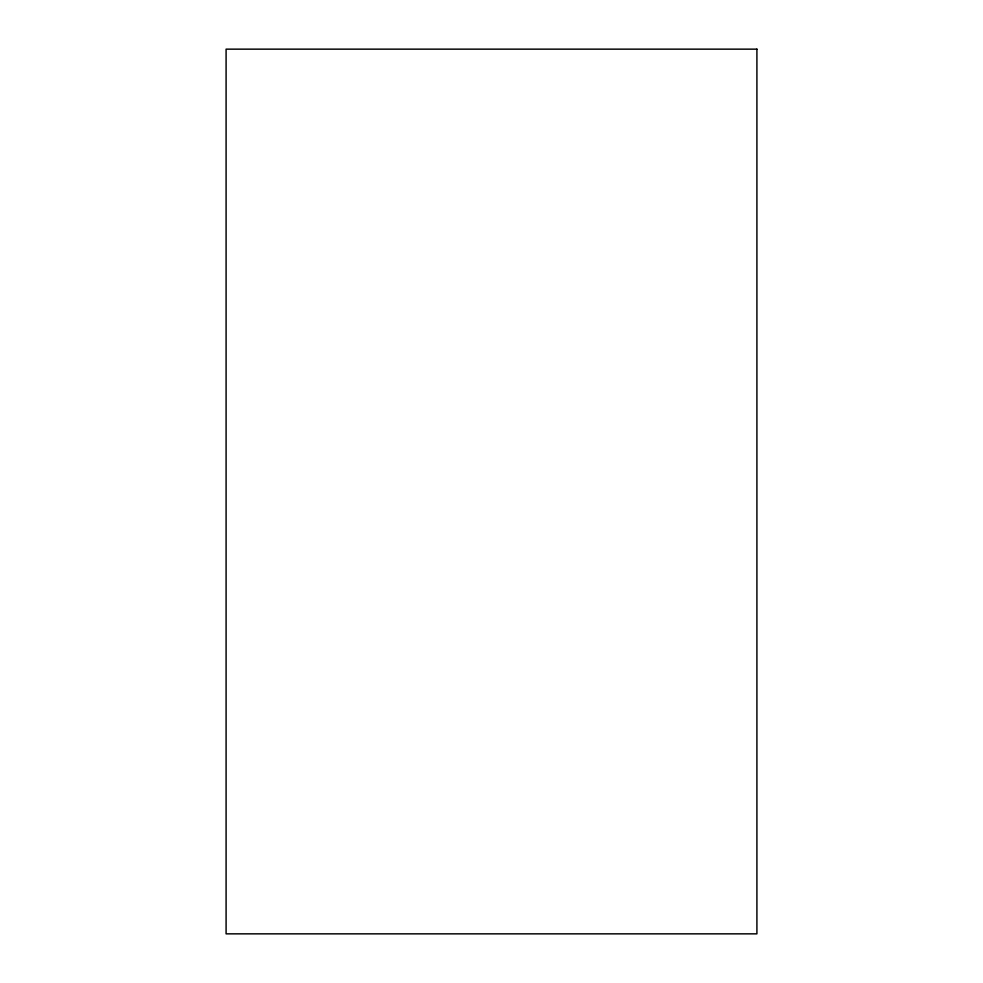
<?xml version="1.0" encoding="UTF-8"?>
<svg xmlns="http://www.w3.org/2000/svg" width="983" height="983" viewBox="0 0 983 983"><rect width="100%" height="100%" fill="white"/><g stroke="black" fill="none" stroke-linecap="round" stroke-linejoin="round"><path stroke-width="1.47" d="M756.91 49.15L226.09 49.15L226.09 933.85L756.91 933.85L756.91 49.15"/></g></svg>
